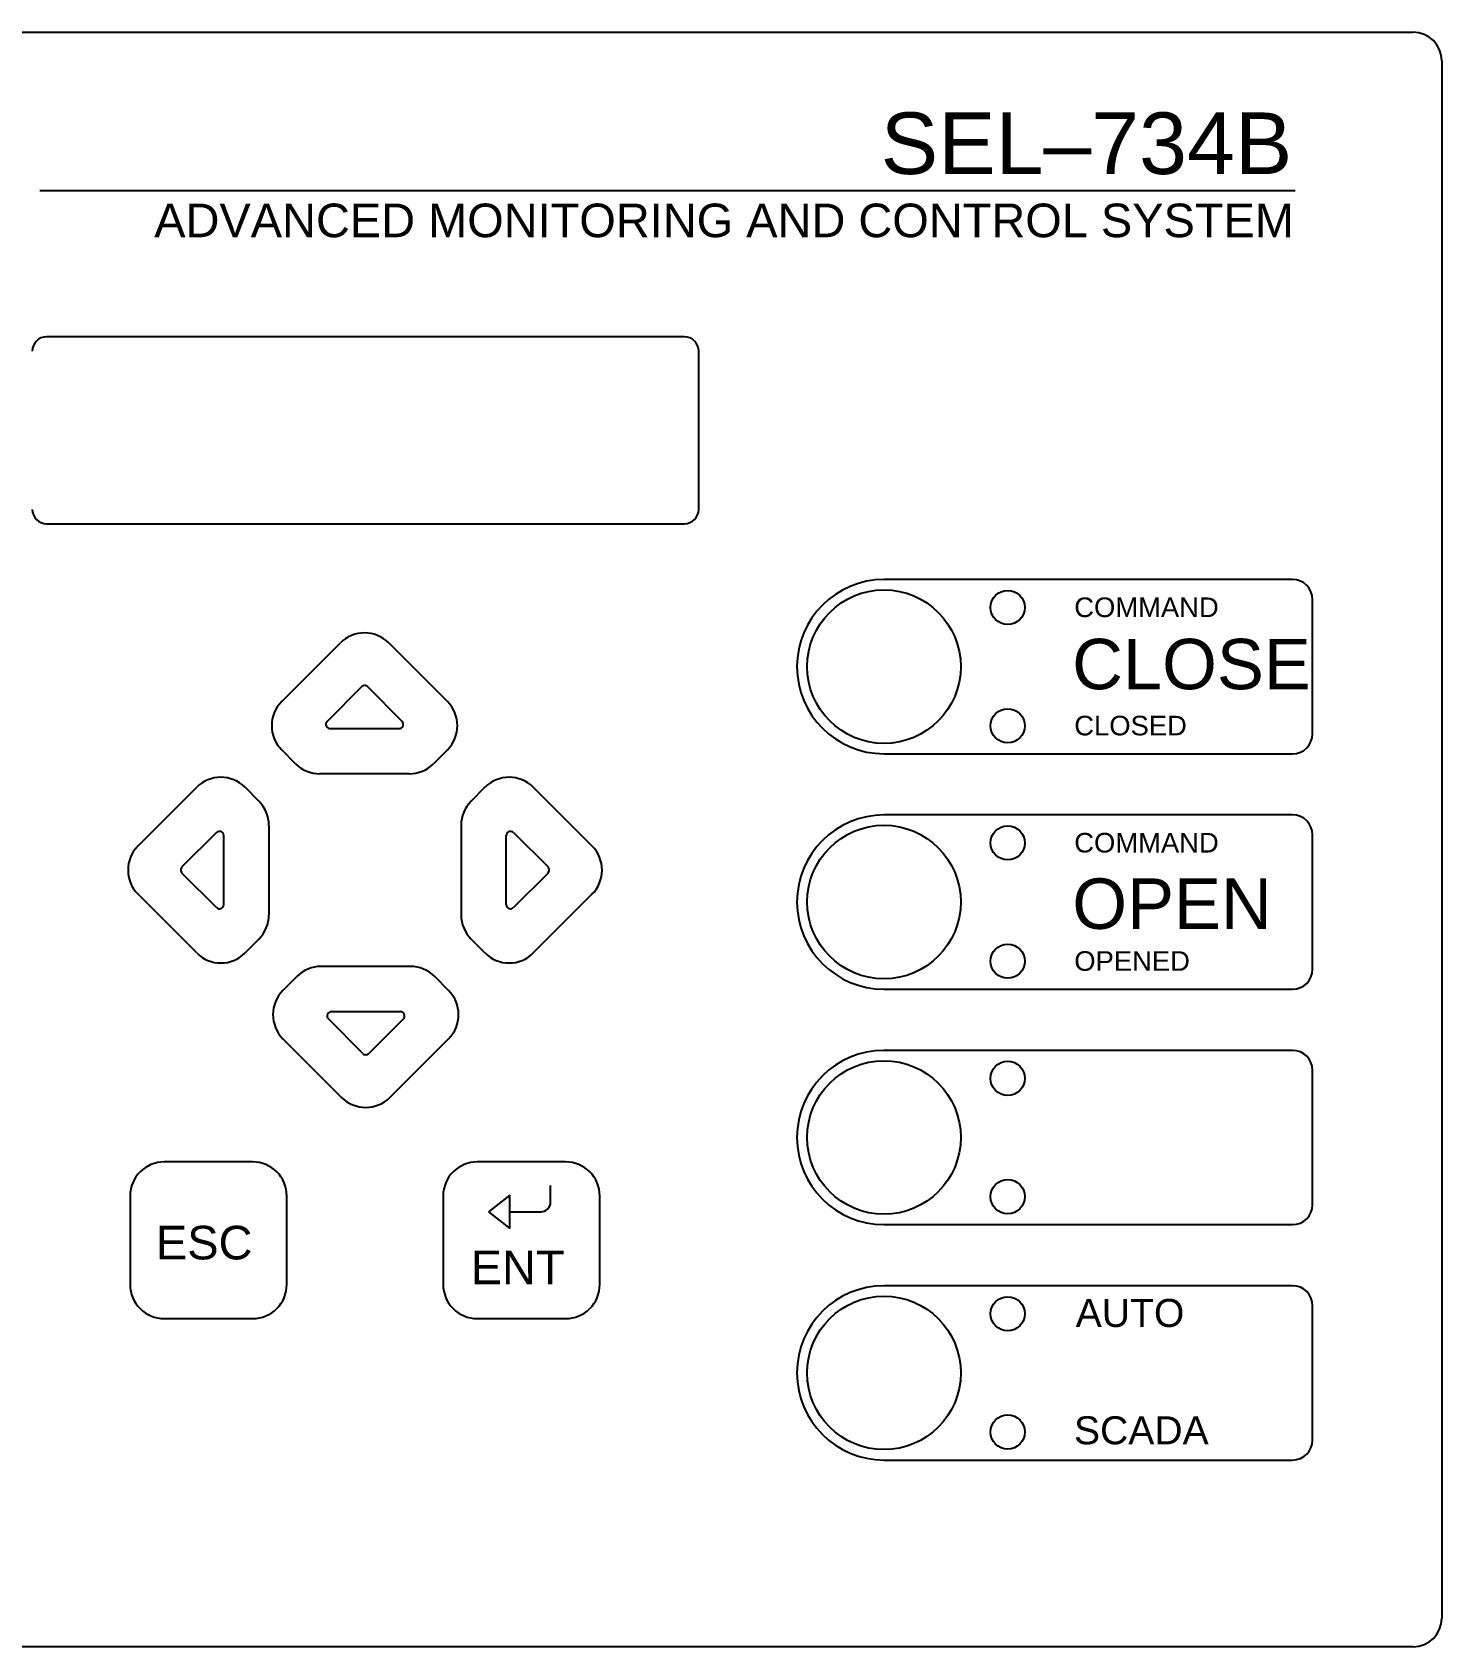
# Model space of a CAD drawing. Header units: inches. Extents: x 1 to 23.7, y 0.3 to 16.9.
# Drawn here: x 4.05 to 9, y 1.33 to 7 of the extents above; entities that cross this region are included whole.
import ezdxf

# ---------------------------------------------------------------- set-up
doc = ezdxf.new("R2010")
doc.units = ezdxf.units.IN
doc.header["$MEASUREMENT"] = 0
doc.layers.add('3.0_____DWG', color=7, linetype='Continuous')
doc.styles.get("Standard").update_dxf_attribs({"font": 'arial.ttf'})

msp = doc.modelspace()

# ---------------------------------------------------------------- linework, layer by layer
at = {"layer": '3.0_____DWG'}
for p, q in [((1.5408, 7), (8.9, 7)), ((9, 6.9), (9, 1.4307)), ((8.4851, 6.4434), (4.077, 6.4434)), ((6.3409, 5.9304), (4.1009, 5.9304)), ((6.3909, 5.3204), (6.3909, 5.8804)), ((4.1009, 5.2744), (6.3409, 5.2744)), ((8.4765, 5.0784), (7.0414, 5.0784)), ((8.5465, 4.5364), (8.5465, 5.0084)), ((4.9267, 4.6499), (5.1326, 4.8559)), ((5.3024, 4.8559), (5.5083, 4.6499)), ((5.2074, 4.7016), (5.0861, 4.5803)), ((5.3495, 4.5803), (5.2286, 4.7016)), ((5.0967, 4.5547), (5.3388, 4.5547)), ((4.9755, 4.4314), (4.9267, 4.4802)), ((5.5083, 4.4802), (5.4595, 4.4314)), ((7.0419, 4.4664), (8.4765, 4.4664)), ((5.3747, 4.3962), (5.0603, 4.3962)), ((4.4221, 4.1427), (4.6281, 4.3486)), ((4.7978, 4.3486), (4.8466, 4.2998)), ((5.6405, 4.3486), (5.5917, 4.2998)), ((6.0162, 4.1427), (5.8102, 4.3486)), ((4.8818, 4.215), (4.8818, 3.9006)), ((5.5566, 4.215), (5.5566, 3.9006)), ((8.4765, 4.2517), (7.0414, 4.2517)), ((4.6977, 4.1898), (4.5764, 4.0689)), ((4.7233, 3.937), (4.7233, 4.1791)), ((5.7151, 3.937), (5.7151, 4.1791)), ((5.7406, 4.1898), (5.862, 4.0689)), ((8.5465, 3.7097), (8.5465, 4.1817)), ((4.5764, 4.0477), (4.6977, 3.9264)), ((5.862, 4.0477), (5.7407, 3.9264)), ((4.6281, 3.767), (4.4221, 3.9729)), ((5.8102, 3.767), (6.0162, 3.9729)), ((4.8466, 3.8158), (4.7978, 3.767)), ((5.5917, 3.8158), (5.6405, 3.767)), ((5.3791, 3.7194), (5.0648, 3.7194)), ((4.9799, 3.6842), (4.9311, 3.6354)), ((5.5128, 3.6354), (5.464, 3.6842)), ((7.0419, 3.6397), (8.4765, 3.6397)), ((5.2118, 3.414), (5.0905, 3.5353)), ((5.1011, 3.5609), (5.3433, 3.5609)), ((5.3539, 3.5353), (5.233, 3.414)), ((4.9311, 3.4657), (5.1371, 3.2597)), ((5.3068, 3.2597), (5.5128, 3.4657)), ((8.4765, 3.4249), (7.0414, 3.4249)), ((8.5465, 2.8829), (8.5465, 3.3549)), ((4.8246, 3.0333), (4.5144, 3.0333)), ((5.9237, 3.0333), (5.6136, 3.0333)), ((5.8707, 2.8919), (5.8707, 2.95)), ((4.3944, 2.9133), (4.3944, 2.6031)), ((4.9446, 2.6031), (4.9446, 2.9133)), ((5.4936, 2.9133), (5.4936, 2.6031)), ((5.7276, 2.916), (5.6525, 2.8579)), ((5.7276, 2.7998), (5.7276, 2.916)), ((6.0437, 2.6031), (6.0437, 2.9133)), ((5.6525, 2.8579), (5.7276, 2.7998)), ((5.7276, 2.8579), (5.8367, 2.8579)), ((7.0419, 2.8129), (8.4765, 2.8129)), ((8.4765, 2.5983), (7.0414, 2.5983)), ((8.5465, 2.0563), (8.5465, 2.5283)), ((4.5144, 2.4831), (4.8246, 2.4831)), ((5.6136, 2.4831), (5.9237, 2.4831)), ((7.0419, 1.9863), (8.4765, 1.9863)), ((8.9, 1.3307), (1.5408, 1.3307))]:
    msp.add_line(p, q, dxfattribs=at)
for centre, radius in [((7.0415, 4.7724), 0.2696), ((7.476, 4.9801), 0.06), ((7.476, 4.5647), 0.06), ((7.0415, 3.9458), 0.2696), ((7.476, 4.1534), 0.06), ((7.476, 3.7381), 0.06), ((7.0415, 3.119), 0.2696), ((7.476, 3.3266), 0.06), ((7.476, 2.9113), 0.06), ((7.0415, 2.2923), 0.2696), ((7.476, 2.4999), 0.06), ((7.476, 2.0846), 0.06)]:
    msp.add_circle(centre, radius, dxfattribs=at)
for centre, radius, start, end in [((8.9, 6.9), 0.1, 0, 90), ((4.1009, 5.8804), 0.05, 90, 180), ((6.3409, 5.8804), 0.05, 0, 90), ((4.1009, 5.3244), 0.05, 180, 270), ((6.3409, 5.3244), 0.05, 270, 0), ((7.0419, 4.7724), 0.306, 90, 270), ((8.4765, 5.0084), 0.07, 0, 90), ((5.2175, 4.771), 0.12, 45, 135), ((5.218, 4.691), 0.015, 44.8884, 135.0069), ((5.0115, 4.565), 0.12, 135, 224.9968), ((5.4235, 4.565), 0.12, 315.0032, 45), ((5.0967, 4.5697), 0.015, 135.0069, 270), ((5.3388, 4.5697), 0.015, 270, 44.8884), ((8.4765, 4.5364), 0.07, 270, 0), ((5.0603, 4.5162), 0.12, 224.9968, 270), ((5.3747, 4.5162), 0.12, 270, 315.0032), ((4.713, 4.2638), 0.12, 45.0032, 135), ((5.7254, 4.2638), 0.12, 45, 134.9968), ((4.7618, 4.215), 0.12, 0, 45.0032), ((5.6766, 4.215), 0.12, 134.9968, 180), ((7.0419, 3.9457), 0.306, 90, 270), ((8.4765, 4.1817), 0.07, 0, 90), ((4.507, 4.0578), 0.12, 135, 225), ((4.7083, 4.1791), 0.015, 0, 134.8884), ((5.7301, 4.1791), 0.015, 45.1116, 180), ((5.9314, 4.0578), 0.12, 315, 45), ((4.587, 4.0583), 0.015, 134.8884, 225.0069), ((5.8514, 4.0583), 0.015, 314.9931, 45.1116), ((4.7083, 3.937), 0.015, 225.0069, 0), ((5.7301, 3.937), 0.015, 180, 314.9931), ((4.7618, 3.9006), 0.12, 314.9968, 0), ((5.6766, 3.9006), 0.12, 180, 225.0032), ((4.713, 3.8518), 0.12, 225, 314.9968), ((5.7254, 3.8518), 0.12, 225.0032, 315), ((5.0648, 3.5994), 0.12, 90, 135.0032), ((5.3791, 3.5994), 0.12, 44.9968, 90), ((8.4765, 3.7097), 0.07, 270, 0), ((5.016, 3.5506), 0.12, 135.0032, 225), ((5.4279, 3.5506), 0.12, 315, 44.9968), ((5.1011, 3.5459), 0.015, 90, 224.9931), ((5.3433, 3.5459), 0.015, 315.1116, 90), ((5.2224, 3.4246), 0.015, 224.9931, 315.1116), ((7.0419, 3.1189), 0.306, 90, 270), ((8.4765, 3.3549), 0.07, 0, 90), ((5.2219, 3.3446), 0.12, 225, 315), ((4.5144, 2.9133), 0.12, 90, 180), ((4.8246, 2.9133), 0.12, 0, 90), ((5.6136, 2.9133), 0.12, 90, 180), ((5.9237, 2.9133), 0.12, 0, 90), ((5.8367, 2.8919), 0.034, 270, 0), ((8.4765, 2.8829), 0.07, 270, 0), ((4.5144, 2.6031), 0.12, 180, 270), ((4.8246, 2.6031), 0.12, 270, 0), ((5.6136, 2.6031), 0.12, 180, 270), ((5.9237, 2.6031), 0.12, 270, 0), ((7.0419, 2.2923), 0.306, 90, 270), ((8.4765, 2.5283), 0.07, 0, 90), ((8.4765, 2.0563), 0.07, 270, 0), ((8.9, 1.4307), 0.1, 270, 0)]:
    msp.add_arc(centre, radius, start, end, dxfattribs=at)

# ---------------------------------------------------------------- texts
for s, height, p in [('SEL–734B', 0.21633, (7.0302, 6.5022)), ('ADVANCED MONITORING AND CONTROL SYSTEM', 0.118, (4.4791, 6.2804)), ('COMMAND', 0.06883, (7.7097, 4.9464)), ('CLOSE', 0.177, (7.7022, 4.693)), ('CLOSED', 0.06883, (7.7097, 4.531)), ('COMMAND', 0.06883, (7.7097, 4.1197)), ('OPEN', 0.177, (7.7028, 3.8516)), ('OPENED', 0.06883, (7.7098, 3.7043)), ('ESC', 0.118, (4.485, 2.6908)), ('ENT', 0.118, (5.5904, 2.6037)), ('AUTO', 0.09833, (7.7148, 2.4537)), ('SCADA', 0.09833, (7.7086, 2.0416))]:
    msp.add_text(s, height=height, dxfattribs=at).set_placement(p)

doc.saveas('drawing.dxf')
